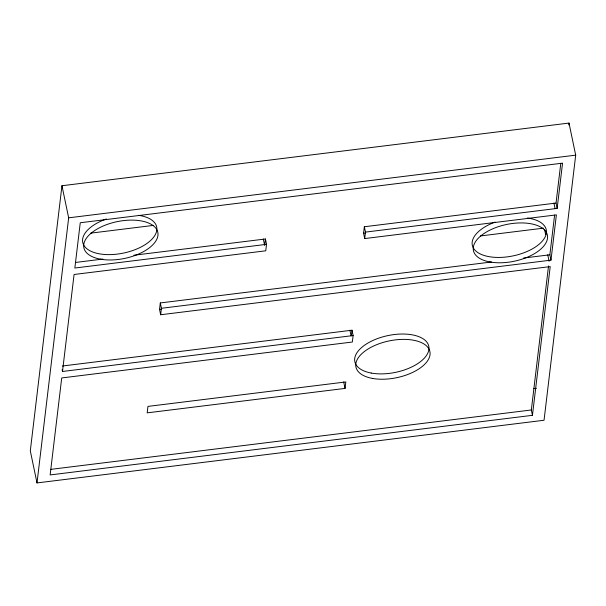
<?xml version="1.0" encoding="UTF-8"?>
<svg xmlns="http://www.w3.org/2000/svg" width="606" height="606" viewBox="0 0 606 606"><rect width="100%" height="100%" fill="white"/><g stroke="black" fill="none" stroke-linecap="round" stroke-linejoin="round"><path stroke-width="0.91" d="M61.956 185.739L30.3 450.849L37.004 482.929L544.044 420.261L575.7 155.151L568.996 123.071L61.956 185.739L68.66 217.827L37.004 482.929M62.32 366.016L352.003 330.209L353.116 335.557L62.494 371.478L74.076 274.488L265.761 250.801L266.534 244.332L265.42 238.984L133.873 255.24M353.116 335.557L352.344 342.026L61.721 377.947L50.139 474.937L532.447 415.322L550.21 266.602L160.651 314.756L159.537 309.408L160.31 302.939L491.663 261.981M160.651 314.756L161.423 308.287L160.31 302.939M265.42 238.984L264.648 245.453L263.299 238.999M345.049 388.408L345.821 381.939L147.955 406.399L147.182 412.86L345.049 388.408L343.7 381.954M351.336 335.754L352.003 330.209M161.423 308.287L550.983 260.141L556.384 214.88L364.698 238.567L363.577 233.219L364.35 226.758L556.035 203.063L560.785 163.347M364.698 238.567L365.471 232.106L364.35 226.758M532.447 415.322L531.333 409.974L548.528 265.936M550.983 260.141L549.862 254.793L554.604 215.069M365.471 232.106L557.156 208.411L562.557 163.15L80.257 222.758L74.849 268.026L266.534 244.332M568.769 124.95L568.996 123.071M68.66 217.827L575.7 155.151M90.695 233.151L153.651 225.371M75.614 262.443L102.861 259.073M363.577 233.219L365.463 232.992M480.444 235.946L543.34 228.174M523.576 258.042L549.862 254.793M159.537 309.408L161.416 309.174M533.583 388.643L536.401 388.294M50.904 469.355L531.333 409.974M556.035 203.063L557.156 208.411M553.922 203.078L555.073 208.608M544.665 229.901L545.627 234.507M547.741 254.8L549.089 261.254M349.882 330.225L351.033 335.754M62.123 369.698L62.494 371.478M527.349 218.031A37.769 18.771 -11.8 0 1 536.931 245.953A37.769 18.771 -11.8 0 1 478.907 253.232A37.769 18.771 -11.8 0 1 495.147 222.069M138.638 215.335A37.769 18.771 -11.8 0 1 146.728 243.597A37.769 18.771 -11.8 0 1 88.824 250.111A37.769 18.771 -11.8 0 1 106.406 218.955M372.372 378.402A37.769 18.771 -11.8 0 0 430.025 354.722A37.769 18.771 -11.8 0 0 376.379 344.799A37.769 18.771 -11.8 0 0 372.372 378.402M489.845 261.951A37.769 18.771 -11.8 0 0 547.498 238.272A37.769 18.771 -11.8 0 0 493.852 228.348A37.769 18.771 -11.8 0 0 489.845 261.951M100.278 259.133A37.769 18.771 -11.8 0 0 157.939 235.454A37.769 18.771 -11.8 0 0 104.293 225.538A37.769 18.771 -11.8 0 0 100.278 259.133M371.251 373.054A37.769 18.771 -11.8 0 0 428.912 349.374A37.769 18.771 -11.8 0 0 375.265 339.451A37.769 18.771 -11.8 0 0 371.251 373.054"/></g></svg>
